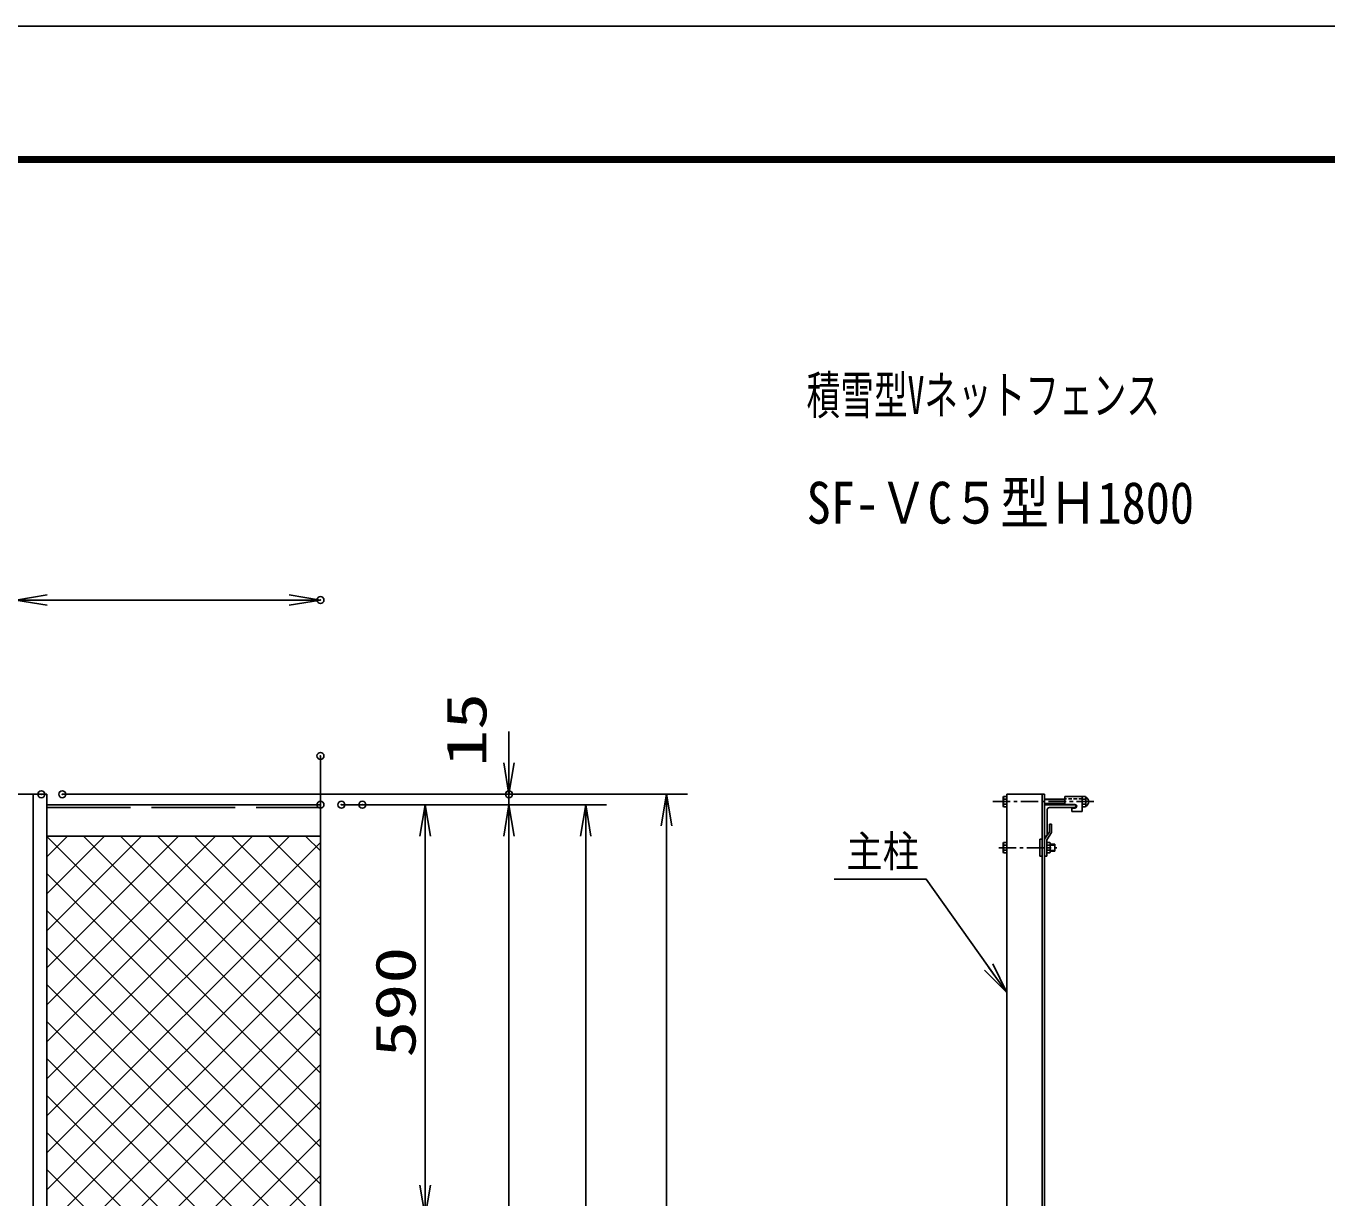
# Model space of a CAD drawing. Units: millimetres, scale not verified. Extents: x -4455 to 4455, y -3150 to 3150.
# Drawn here: x -1496 to 369, y 1471 to 3150 of the extents above; entities that cross this region are included whole.
import ezdxf
from ezdxf.enums import TextEntityAlignment as Align

# ---------------------------------------------------------------- set-up
doc = ezdxf.new("R2010")
doc.units = ezdxf.units.MM
doc.header["$LTSCALE"] = 20
doc.header["$PDMODE"] = 32
doc.header["$PDSIZE"] = 10
for name, pattern in [('DASHED', [7.5, 6, -1.5]), ('USER2', [2, 1.25, -0.25, 0.25, -0.25]), ('USER3', [0.375, 0.25, -0.125])]:
    doc.linetypes.add(name, pattern=pattern)
for name, color, linetype, lineweight in [('0-0_1', 7, 'Continuous', 25), ('0-1_2', 7, 'Continuous', 25), ('0-2_0', 4, 'Continuous', 25), ('0-4_EXTCNT-LMEC0', 2, 'Continuous', 25), ('0-6_EXTCNT-L', 1, 'Continuous', 25), ('0-7_WAKU', 7, 'Continuous', 25)]:
    doc.layers.add(name, color=color, linetype=linetype, lineweight=lineweight)
doc.layers.add('0-3_10', color=4, linetype='Continuous')
doc.layers.add('0-5_DEFPOINTS', color=7, linetype='Continuous')
doc.styles.add('ＭＳ ゴシック', font='')
doc.styles.get('ＭＳ ゴシック').set_extended_font_data('MS Gothic')

# ---------------------------------------------------------------- blocks, each defined once
blk = doc.blocks.new('DARROWS')
at = {"layer": '0-2_0', "color": 2}
blk.add_line((0, 0), (-19.982, 0), dxfattribs=at)
blk.add_lwpolyline([(-20, -3.333), (0, 0), (-20, 3.333)], dxfattribs=at)
blk = doc.blocks.new('X28')
at = {"layer": '0-2_0'}
for p, q in [((63878.6, 93577.1), (70834.9, 100533.4)), ((63878.6, 94637.7), (69774.3, 100533.4)), ((63878.6, 95698.4), (68713.6, 100533.4)), ((63878.6, 96759), (67652.9, 100533.4)), ((63878.6, 97819.7), (66592.3, 100533.4)), ((63878.6, 98880.4), (65531.6, 100533.4)), ((63878.6, 99941), (64470.9, 100533.4)), ((71718.6, 92683.7), (63878.6, 100523.8)), ((63878.6, 92516.4), (71718.6, 100356.4)), ((71718.6, 93744.4), (64929.6, 100533.4)), ((71718.6, 94805.1), (65990.3, 100533.4)), ((71718.6, 95865.7), (67050.9, 100533.4)), ((71718.6, 96926.4), (68111.6, 100533.4)), ((71718.6, 97987), (69172.2, 100533.4)), ((71718.6, 99047.7), (70232.9, 100533.4)), ((71718.6, 100108.4), (71293.6, 100533.4)), ((71718.6, 91623.1), (63878.6, 99463.1)), ((63878.6, 91455.7), (71718.6, 99295.8)), ((71718.6, 90562.4), (63878.6, 98402.4)), ((63878.6, 90395.1), (71718.6, 98235.1)), ((71718.6, 89501.8), (63878.6, 97341.8)), ((63878.6, 89334.4), (71718.6, 97174.4)), ((71718.6, 88441.1), (63878.6, 96281.1)), ((63878.6, 88273.8), (71718.6, 96113.8)), ((71718.6, 87380.4), (63878.6, 95220.5)), ((63878.6, 87213.1), (71718.6, 95053.1)), ((71718.6, 86319.8), (63878.6, 94159.8)), ((63878.6, 86152.4), (71718.6, 93992.5)), ((71718.6, 85259.1), (63878.6, 93099.1)), ((63878.6, 85091.8), (71718.6, 92931.8)), ((71718.6, 84198.5), (63878.6, 92038.5)), ((63878.6, 84031.1), (71718.6, 91871.1)), ((71718.6, 83137.8), (63878.6, 90977.8)), ((63878.6, 82970.5), (71718.6, 90810.5)), ((71718.6, 82077.1), (63878.6, 89917.2)), ((63878.6, 81909.8), (71718.6, 89749.8)), ((71718.6, 81016.5), (63878.6, 88856.5)), ((63878.6, 80849.1), (71718.6, 88689.2)), ((71718.6, 79955.8), (63878.6, 87795.8)), ((63878.6, 79788.5), (71718.6, 87628.5)), ((71718.6, 78895.2), (63878.6, 86735.2)), ((63878.6, 78727.8), (71718.6, 86567.8)), ((71718.6, 77834.5), (63878.6, 85674.5)), ((63878.6, 77667.2), (71718.6, 85507.2)), ((71718.6, 76773.8), (63878.6, 84613.8)), ((63878.6, 76606.5), (71718.6, 84446.5)), ((71718.6, 75713.2), (63878.6, 83553.2)), ((63878.6, 75545.8), (71718.6, 83385.9)), ((71718.6, 74652.5), (63878.6, 82492.5)), ((63878.6, 74485.2), (71718.6, 82325.2)), ((71718.6, 73591.9), (63878.6, 81431.9)), ((63878.6, 73424.5), (71718.6, 81264.5)), ((71718.6, 72531.2), (63878.6, 80371.2)), ((63878.6, 72363.9), (71718.6, 80203.9)), ((71718.6, 71470.5), (63878.6, 79310.5)), ((63878.6, 71303.2), (71718.6, 79143.2)), ((71718.6, 70409.9), (63878.6, 78249.9)), ((63878.6, 70242.5), (71718.6, 78082.5)), ((71718.6, 69349.2), (63878.6, 77189.2)), ((63878.6, 69181.9), (71718.6, 77021.9)), ((71718.6, 68288.6), (63878.6, 76128.6)), ((63878.6, 68121.2), (71718.6, 75961.2)), ((71718.6, 67227.9), (63878.6, 75067.9)), ((63878.6, 67060.6), (71718.6, 74900.6)), ((70992.4, 66893.4), (63878.6, 74007.2)), ((64772.1, 66893.4), (71718.6, 73839.9)), ((69931.8, 66893.4), (63878.6, 72946.6)), ((65832.7, 66893.4), (71718.6, 72779.2)), ((68871.1, 66893.4), (63878.6, 71885.9)), ((66893.4, 66893.4), (71718.6, 71718.6)), ((67810.4, 66893.4), (63878.6, 70825.3)), ((67954.1, 66893.4), (71718.6, 70657.9)), ((66749.8, 66893.4), (63878.6, 69764.6)), ((69014.7, 66893.4), (71718.6, 69597.3)), ((65689.1, 66893.4), (63878.6, 68703.9)), ((70075.4, 66893.4), (71718.6, 68536.6)), ((64628.5, 66893.4), (63878.6, 67643.3)), ((71136, 66893.4), (71718.6, 67475.9))]:
    blk.add_line(p, q, dxfattribs=at)

msp = doc.modelspace()

# ---------------------------------------------------------------- linework, layer by layer
at = {"layer": '0-0_1', "color": 4}
for p, q in [((-1073.62, 2104.02), (-1073.62, 2019.38)), ((-1073.62, 2019.38), (-1073.62, 564.32)), ((-27.95, 1976.36), (-21.35, 1976.36)), ((-27.95, 1968.68), (-21.34, 1968.68))]:
    msp.add_line(p, q, dxfattribs=at)
at = {"layer": '0-0_1'}
for p, q in [((-1485.12, -20.98), (-1485.12, 2049.02)), ((-1465.62, -20.98), (-1465.62, 2049.02)), ((-1465.62, 2034.02), (-1073.62, 2034.02)), ((-90.23, 2049.02), (-90.23, -20.98)), ((-39.73, -20.98), (-39.73, 2049.02)), ((-36.23, -20.98), (-36.23, 2049.02)), ((-29.23, 1995.02), (-36.23, 1984.52)), ((-29.23, 2006.02), (-26.03, 2006.02)), ((-29.23, 2006.02), (-29.23, 1995.02)), ((-26.03, 2006.02), (-26.03, 1994.05)), ((-1465.62, 1989.02), (-1073.62, 1989.02)), ((-43.03, 1984.52), (-43.03, 1960.52)), ((-43.03, 1984.52), (-39.73, 1984.52)), ((-36.23, 1984.52), (-36.23, 1960.52)), ((-26.03, 1994.05), (-33.03, 1983.55)), ((-33.03, 1983.55), (-33.03, 1960.52)), ((-27.95, 1977.32), (-21.35, 1977.32)), ((-21.35, 1977.32), (-21.35, 1967.72)), ((-43.03, 1960.52), (-39.73, 1960.52)), ((-36.23, 1960.52), (-33.03, 1960.52)), ((-27.94, 1967.72), (-21.35, 1967.72))]:
    msp.add_line(p, q, dxfattribs=at)
at = {"layer": '0-0_1', "color": 4, "linetype": 'USER2'}
for p, q in [((-110.23, 2038.52), (34.52, 2038.52)), ((-101.56, 1972.52), (-18.49, 1972.52))]:
    msp.add_line(p, q, dxfattribs=at)
at = {"layer": '0-0_1', "linetype": 'DASHED'}
msp.add_line((-1465.62, 2030.02), (-1073.62, 2030.02), dxfattribs=at)
at = {"layer": '0-0_1'}
msp.add_arc((20.31, 2038.4), 6.88, 294.0287, 66.50071, dxfattribs=at)
at = {"layer": '0-1_2'}
for p, q in [((-95.31, 2044.82), (-94.75, 2045.8)), ((-95.31, 2044.82), (-95.31, 2032.24)), ((-95.31, 2032.24), (-94.75, 2031.27)), ((-90.23, 2045.8), (-94.75, 2045.8)), ((-90.23, 2042.17), (-94.75, 2042.17)), ((-90.23, 2034.9), (-94.75, 2034.9)), ((-90.23, 2045.8), (-90.23, 2031.27)), ((-90.13, 2041.31), (-90.13, 2026.78)), ((-36.23, 2042.18), (-7.01, 2042.18)), ((-36.23, 2034.95), (-7.01, 2034.95)), ((17.99, 2045.76), (22.49, 2045.76)), ((17.99, 2045.76), (17.99, 2031.29)), ((17.99, 2042.14), (17.99, 2034.91)), ((17.99, 2042.14), (22.54, 2042.14)), ((17.99, 2034.91), (22.49, 2034.9)), ((23.05, 2044.79), (22.49, 2045.76)), ((23.05, 2032.26), (22.49, 2031.29)), ((23.05, 2044.79), (23.05, 2032.26)), ((-90.23, 2031.27), (-94.75, 2031.27)), ((17.99, 2031.29), (22.49, 2031.29)), ((-95.31, 1978.82), (-94.75, 1979.8)), ((-95.31, 1978.82), (-95.31, 1966.24)), ((-90.23, 1979.8), (-94.75, 1979.8)), ((-90.23, 1976.17), (-94.75, 1976.17)), ((-90.23, 1979.8), (-90.23, 1965.27)), ((-33.03, 1979.78), (-33.03, 1965.26)), ((-33.03, 1979.78), (-28.51, 1979.78)), ((-33.03, 1976.15), (-28.51, 1976.15)), ((-27.94, 1978.81), (-28.51, 1979.78)), ((-27.94, 1978.81), (-27.94, 1966.23)), ((-95.31, 1966.24), (-94.75, 1965.27)), ((-90.23, 1968.9), (-94.75, 1968.9)), ((-90.23, 1965.27), (-94.75, 1965.27)), ((-33.03, 1968.89), (-28.51, 1968.89)), ((-33.03, 1965.26), (-28.51, 1965.26)), ((-27.94, 1966.23), (-28.51, 1965.26))]:
    msp.add_line(p, q, dxfattribs=at)
at = {"layer": '0-1_2', "color": 4}
for p, q in [((-36.23, 2041.46), (-7.01, 2041.46)), ((-36.23, 2035.67), (-7.01, 2035.67))]:
    msp.add_line(p, q, dxfattribs=at)
at = {"layer": '0-1_2'}
for centre, radius, start, end in [((-83.34, 2038.53), 11.98, 162.34599, 197.64446), ((-88.75, 2032.24), 6.57, 156.11459, 180.00005), ((-88.75, 2044.82), 6.57, 180.00005, 203.88695), ((10, 2038.63), 13.02, 343.38898, 15.69304), ((16.51, 2032.26), 6.54, 0.00012, 23.96517), ((16.51, 2044.79), 6.57, 336.37143, 0.00012), ((-83.34, 1972.53), 11.98, 162.34599, 197.64446), ((-88.75, 1978.82), 6.57, 180.00005, 203.88695), ((-34.51, 1978.81), 6.57, 336.11305, 359.99995), ((-39.92, 1972.52), 11.98, 342.35554, 17.65401), ((-88.75, 1966.24), 6.57, 156.11459, 180.00005), ((-34.51, 1966.23), 6.57, 359.99995, 23.88541)]:
    msp.add_arc(centre, radius, start, end, dxfattribs=at)
at = {"layer": '0-2_0', "color": 2}
for p, q in [((-803.55, 2094.02), (-803.55, 2139.02)), ((-803.55, 2034.02), (-803.55, 2049.02)), ((-803.55, 1989.02), (-803.55, 309.02)), ((-803.55, 1989.02), (-803.55, 1944.02)), ((-693.55, 1989.02), (-693.55, 279.02))]:
    msp.add_line(p, q, dxfattribs=at)
at = {"layer": '0-2_0', "color": 7}
for p, q in [((-1554.62, 2049.02), (-1465.62, 2049.02)), ((-90.23, 2049.02), (-36.23, 2049.02)), ((-36.23, 2034.02), (8.77, 2034.02)), ((17.99, 2045.82), (-7.01, 2045.82)), ((-7.01, 2045.82), (-7.01, 2034.42)), ((7.39, 2034.42), (-7.01, 2034.42)), ((8.77, 2034.02), (8.77, 2033.02)), ((17.99, 2045.82), (17.99, 2024.22)), ((-36.23, 1983.72), (-36.23, 2028.72)), ((-32.23, 1992.02), (-32.23, 2027.02)), ((-29.23, 2030.02), (5.77, 2030.02)), ((17.99, 2024.22), (2.99, 2024.22)), ((-35.23, 1989.02), (-36.23, 1989.02))]:
    msp.add_line(p, q, dxfattribs=at)
at = {"layer": '0-2_0', "color": 1}
for p, q in [((-1443.62, 2049.02), (-773.55, 2049.02)), ((-1013.62, 2034.02), (-773.55, 2034.02)), ((-1013.62, 2034.02), (-663.55, 2034.02)), ((-983.62, 2034.02), (-773.55, 2034.02))]:
    msp.add_line(p, q, dxfattribs=at)
at = {"layer": '0-2_0', "color": 7, "linetype": 'USER3'}
msp.add_line((17.99, 2042.62), (-7.01, 2042.62), dxfattribs=at)
at = {"layer": '0-2_0', "color": 7}
msp.add_lwpolyline([(7.39, 2029.22), (2.99, 2029.22), (2.99, 2024.22)], dxfattribs=at)
for centre, radius, start, end in [((5.77, 2033.02), 3, 270, 360), ((7.39, 2031.82), 2.6, 270, 90), ((-29.23, 2027.02), 3, 90, 180), ((-35.23, 1992.02), 3, 270, 0)]:
    msp.add_arc(centre, radius, start, end, dxfattribs=at)
at = {"layer": '0-4_EXTCNT-LMEC0', "color": 1}
msp.add_line((-1413.62, 2049.02), (-547.89, 2049.02), dxfattribs=at)
at = {"layer": '0-4_EXTCNT-LMEC0'}
msp.add_line((-577.89, 2004.02), (-577.89, 24.02), dxfattribs=at)
at = {"layer": '0-5_DEFPOINTS'}
for p in [(-1073.62, 2327.35), (-1073.62, 2104.02), (-1473.62, 2049.02), (-1443.62, 2049.02), (-803.55, 2049.02), (-1073.62, 2034.02), (-1043.62, 2034.02), (-1013.62, 2034.02)]:
    msp.add_point(p, dxfattribs=at)
at = {"layer": '0-6_EXTCNT-L', "color": 2}
for p, q in [((-1465.12, 2327.35), (-1118.62, 2327.35)), ((-923.62, 1989.02), (-923.62, 1489.02))]:
    msp.add_line(p, q, dxfattribs=at)
at = {"layer": '0-6_EXTCNT-L'}
msp.add_line((-1043.62, 2034.02), (-893.62, 2034.02), dxfattribs=at)
at = {"layer": '0-6_EXTCNT-L', "color": 4}
msp.add_lwpolyline([(-337.52, 1927.39), (-205.54, 1927.39), (-91.96, 1767.27)], dxfattribs=at)
at = {"layer": '0-7_WAKU', "color": 3}
msp.add_lwpolyline([(-4454.91, 3150), (4455.09, 3150), (4455.09, -3150), (-4454.91, -3150)], close=True, dxfattribs=at)
at = {"layer": '0-7_WAKU'}
for points in [[(-4154.91, 2962.5), (4155.09, 2962.5), (4155.09, -2962.5), (-4154.91, -2962.5)], [(-4153.03, 2960.62), (4153.22, 2960.62), (4153.22, -2960.63), (-4153.03, -2960.63)], [(-4151.16, 2958.75), (4151.34, 2958.75), (4151.34, -2958.75), (-4151.16, -2958.75)], [(-4149.28, 2956.87), (4149.47, 2956.87), (4149.47, -2956.88), (-4149.28, -2956.88)], [(-4147.41, 2955), (4147.59, 2955), (4147.59, -2955), (-4147.41, -2955)]]:
    msp.add_lwpolyline(points, close=True, dxfattribs=at)

# ---------------------------------------------------------------- block references
at = {"layer": '0-2_0', "xscale": 2.25, "yscale": 2.25}
for p, rotation in [((-803.55, 2049.02), 270), ((-803.55, 2034.02), 90), ((-803.55, 2034.02), 90), ((-693.55, 2034.02), 90)]:
    msp.add_blockref('DARROWS', p, dxfattribs=dict(at, rotation=rotation))
at = {"layer": '0-4_EXTCNT-LMEC0', "xscale": 2.25, "yscale": 2.25, "rotation": 90}
msp.add_blockref('DARROWS', (-577.89, 2049.02), dxfattribs=at)
at = {"layer": '0-6_EXTCNT-L', "xscale": 2.25, "yscale": 2.25}
for p, rotation in [((-1510.12, 2327.35), 180), ((-923.62, 2034.02), 90), ((-90.23, 1764.82), 305.34847), ((-923.62, 1444.02), 270)]:
    msp.add_blockref('DARROWS', p, dxfattribs=dict(at, rotation=rotation))
at = {"layer": '0-6_EXTCNT-L'}
for name, p, xscale, yscale in [('DARROWS', (-1073.62, 2327.35), 2.25, 2.25), ('X28', (-4659.55, -3037.65), 0.05, 0.05)]:
    msp.add_blockref(name, p, dxfattribs=dict(at, xscale=xscale, yscale=yscale))

# ---------------------------------------------------------------- texts
at = {"layer": '0-0_1', "color": 4, "style": 'ＭＳ ゴシック', "width": 0.85}
msp.add_text('主柱', height=44.9, dxfattribs=at).set_placement((-320.16, 1931.36), align=Align.BOTTOM_LEFT)
at = {"layer": '0-2_0', "color": 3, "style": 'ＭＳ ゴシック', "width": 1.35}
msp.add_text('15', height=57.77, rotation=90, dxfattribs=at).set_placement((-818.45, 2088.35), align=Align.BOTTOM_LEFT)
at = {"layer": '0-3_10', "style": 'ＭＳ ゴシック'}
for s, height, width, p in [('積雪型Vネットフェンス', 54.4, 0.65, (-377.04, 2577.51)), ('SF-ＶC５型Ｈ1800', 59.93, 0.85, (-377.04, 2418.95))]:
    msp.add_text(s, height=height, dxfattribs=dict(at, width=width)).set_placement(p, align=Align.BOTTOM_LEFT)
at = {"layer": '0-6_EXTCNT-L', "color": 3, "style": 'ＭＳ ゴシック', "width": 1.35}
msp.add_text('590', height=57.77, rotation=90, dxfattribs=at).set_placement((-920.02, 1671.52), align=Align.BOTTOM_LEFT)

doc.saveas('drawing.dxf')
